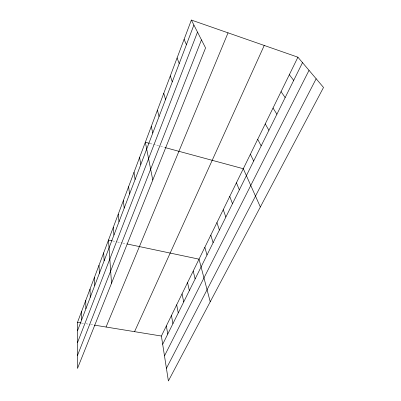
<?xml version="1.0" encoding="UTF-8"?>
<svg xmlns="http://www.w3.org/2000/svg" width="401" height="401" viewBox="0 0 401 401"><rect width="100%" height="100%" fill="white"/><g stroke="black" fill="none" stroke-linecap="round" stroke-linejoin="round"><path stroke-width="0.3" stroke-dasharray="2 1.5" d="M81.689 323.056L83.488 323.346M85.884 323.737L90.085 324.424M90.681 324.519L93.729 325.016M112.691 240.941L116.891 241.828M117.488 241.953L122.285 242.966M122.886 243.091L126.536 243.863M150.019 143.483L159.954 146.175M160.54 146.33L164.666 147.448"/><path stroke-width="0.6" d="M191.362 20.05L205.568 47.919L77.493 368.424L77.488 322.374L191.362 20.05L297.913 57.198L323.512 87.458L168.385 380.95L161.397 336.033L297.913 57.198M77.488 330.82L193.899 25.022M77.493 342.67L197.508 32.105M77.493 355.446L201.467 39.874M106.054 327.021L228.039 32.837M134.566 331.662L264.234 45.453M162.686 344.299L302.509 62.631M164.485 355.877L309.031 70.34M166.42 368.324L316.158 78.771M77.488 322.374L81.087 322.955M94.345 325.116L161.397 336.033M112.095 240.816L108.496 240.054L111.518 283.271M127.152 243.993L199.031 259.166L210.229 301.783M149.438 143.327L145.347 142.22L152.771 180.034M165.262 147.608L243.307 168.731L260.344 206.971M289.342 74.696L293.687 80.4M281.051 91.634L285.156 97.583M273.021 108.034L276.901 114.215M265.246 123.919L268.911 130.31M257.708 139.317L261.171 145.904M250.394 154.25L253.668 161.017M184.099 39.328L186.43 44.636M236.42 182.791L239.342 189.884M177.087 57.95L179.227 63.564M229.738 196.445L232.49 203.678M223.247 209.703L225.843 217.066M170.31 75.939L172.27 81.839M216.936 222.595L219.387 230.079M210.801 235.121L213.111 242.72M163.758 93.333L165.553 99.493M204.836 247.307L207.011 255.006M157.423 110.16L159.052 116.561M193.212 271.051L195.132 278.931M187.548 282.615L189.352 290.58M151.287 126.445L152.771 133.067M182.039 293.868L183.728 301.908M176.676 304.83L178.255 312.93M171.448 315.502L172.926 323.662M139.593 157.498L140.796 164.515M166.36 325.898L167.738 334.118M134.014 172.315L135.092 179.503M128.601 186.681L129.563 194.029M123.353 200.62L124.2 208.114M118.255 214.149L118.997 221.783M113.303 227.287L113.949 235.046M103.684 252.836L104.14 260.81M99.007 265.246L99.378 273.327M94.461 277.317L94.751 285.482M90.045 289.046L90.255 297.296M85.744 300.459L85.879 308.78M81.563 311.562L81.629 319.953"/></g></svg>
